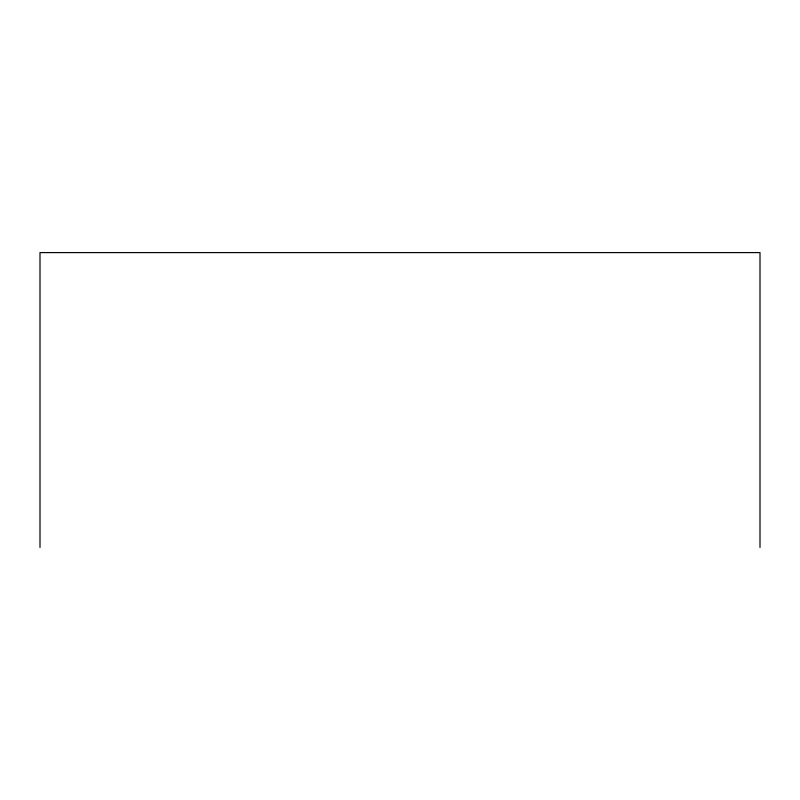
<?xml version="1.0" encoding="UTF-8"?>
<svg xmlns="http://www.w3.org/2000/svg" width="800" height="800" viewBox="0 0 800 800"><rect width="100%" height="100%" fill="white"/><g stroke="black" fill="none" stroke-linecap="round" stroke-linejoin="round"><path stroke-width="1.2" d="M760 547.41L760 252.59L40 252.59L40 547.41"/></g></svg>
